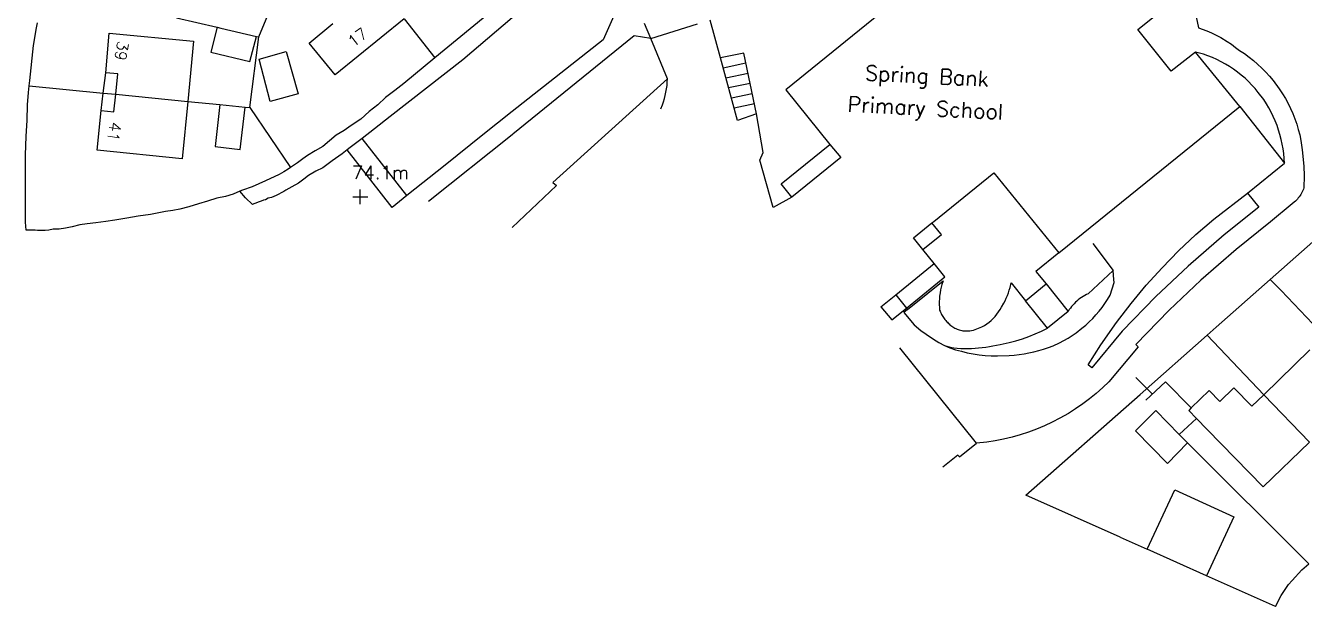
# Model space of a CAD drawing. Extents: x 427500 to 429848, y 434500 to 436505.
# Drawn here: x 427948.8 to 428083.4, y 435680.1 to 435741.2 of the extents above; entities that cross this region are included whole.
import ezdxf

# ---------------------------------------------------------------- set-up
doc = ezdxf.new("R2010")
doc.units = 0
doc.layers.add('LPTIP_Ex_Base', color=8, linetype='Continuous')
doc.styles.add('MtXpl_Romans', font='romans__.ttf')

msp = doc.modelspace()

# ---------------------------------------------------------------- linework, layer by layer
at = {"layer": 'LPTIP_Ex_Base', "color": 251, "true_color": 0x636466}
for p, q in [((427973.3, 435740.05), (427976.05, 435746.7)), ((428041.39, 435744.69), (428028.81, 435734.46)), ((427998.3, 435743.15), (427991.85, 435737.85)), ((428011.27, 435743.53), (428009.58, 435739.73)), ((428065.89, 435740.84), (428068.48, 435742.9)), ((427949.6, 435739.15), (427949.9, 435741)), ((427949.9, 435741), (427950, 435741.52)), ((427964.65, 435742.07), (427968.93, 435741.07)), ((427968.93, 435741.07), (427968.25, 435738.45)), ((427968.93, 435741.07), (427969.32, 435740.98)), ((427969.32, 435740.98), (427973.06, 435740.11)), ((427978.6, 435739.4), (427981.1, 435741.45)), ((427988.61, 435741.96), (427981.35, 435736.05)), ((427988.61, 435741.96), (427991.85, 435737.85)), ((428000, 435742.05), (427994.8, 435737.65)), ((428014.58, 435739.89), (428013.93, 435741.46)), ((428014.58, 435739.89), (428019.51, 435741.42)), ((428021.93, 435737.83), (428020.85, 435741.83)), ((428072.02, 435742.18), (428072.27, 435741.01)), ((428072.27, 435741.01), (428073.14, 435740.69)), ((427957.2, 435736.25), (427957.55, 435740.45)), ((427957.55, 435740.45), (427966.45, 435739.6)), ((427972.35, 435737.45), (427973.06, 435740.11)), ((427972.35, 435732.6), (427973.3, 435740.05)), ((427973.06, 435740.11), (427973.3, 435740.05)), ((428009.58, 435739.73), (428000, 435732.2)), ((428012.83, 435740.16), (428000.08, 435729.81)), ((428014.58, 435739.89), (428012.83, 435740.16)), ((428016.34, 435735.63), (428014.58, 435739.89)), ((428069.4, 435736.43), (428065.89, 435740.84)), ((428073.14, 435740.69), (428073.64, 435740.47)), ((428073.64, 435740.47), (428074.13, 435740.24)), ((428074.13, 435740.24), (428074.61, 435739.98)), ((428074.61, 435739.98), (428075.28, 435739.57)), ((427949.2, 435735.45), (427949.6, 435739.15)), ((427966.45, 435739.6), (427965.84, 435733.26)), ((427968.25, 435738.45), (427972.35, 435737.45)), ((427973.35, 435737.7), (427976.2, 435738.5)), ((427976.2, 435738.5), (427977.45, 435734.05)), ((427981.35, 435736.05), (427978.6, 435739.4)), ((428024.38, 435738.34), (428021.93, 435737.83)), ((428025.72, 435731.94), (428024.38, 435738.34)), ((428071.96, 435738.46), (428069.4, 435736.43)), ((428076.61, 435732.72), (428071.96, 435738.46)), ((428072.79, 435738.24), (428071.96, 435738.46)), ((428075.28, 435739.57), (428075.73, 435739.27)), ((428075.73, 435739.27), (428076.17, 435738.95)), ((428076.17, 435738.95), (428076.6, 435738.61)), ((428076.6, 435738.61), (428077.11, 435738.29)), ((428077.11, 435738.29), (428077.6, 435737.93)), ((427974.5, 435733.25), (427973.35, 435737.7)), ((427994.8, 435737.65), (427987.15, 435731.65)), ((427991.85, 435737.85), (427988.6, 435735.15)), ((428023.72, 435731.24), (428021.93, 435737.83)), ((428024.6, 435737.27), (428022.22, 435736.77)), ((428073.27, 435738.07), (428072.79, 435738.24)), ((428073.74, 435737.87), (428073.27, 435738.07)), ((428074.21, 435737.66), (428073.74, 435737.87)), ((428074.66, 435737.43), (428074.21, 435737.66)), ((428075.11, 435737.18), (428074.66, 435737.43)), ((428075.54, 435736.92), (428075.11, 435737.18)), ((428077.6, 435737.93), (428078.05, 435737.56)), ((428078.05, 435737.56), (428078.5, 435737.18)), ((428078.5, 435737.18), (428078.93, 435736.77)), ((427956.93, 435734.14), (427957.2, 435736.25)), ((427958.45, 435736.15), (427957.2, 435736.25)), ((427958.24, 435734.01), (427958.45, 435736.15)), ((428016.34, 435735.63), (428004.26, 435724.71)), ((428016.33, 435735.28), (428016.34, 435735.63)), ((428024.83, 435736.21), (428022.5, 435735.72)), ((428075.97, 435736.64), (428075.54, 435736.92)), ((428076.38, 435736.34), (428075.97, 435736.64)), ((428076.78, 435736.02), (428076.38, 435736.34)), ((428077.17, 435735.69), (428076.78, 435736.02)), ((428077.54, 435735.34), (428077.17, 435735.69)), ((428078.93, 435736.77), (428079.35, 435736.35)), ((428079.35, 435736.35), (428079.75, 435735.91)), ((428079.75, 435735.91), (428080.14, 435735.45)), ((427949.05, 435734.2), (427949.13, 435734.91)), ((427949.13, 435734.91), (427949.2, 435735.45)), ((427949.13, 435734.91), (427956.93, 435734.14)), ((427987.65, 435734.4), (427986.65, 435733.65)), ((427988.6, 435735.15), (427987.65, 435734.4)), ((428016.19, 435734.22), (428016.25, 435734.59)), ((428016.25, 435734.59), (428016.3, 435734.94)), ((428016.3, 435734.94), (428016.33, 435735.28)), ((428025.05, 435735.14), (428022.79, 435734.67)), ((428028.81, 435734.46), (428033.46, 435728.73)), ((428077.9, 435734.98), (428077.54, 435735.34)), ((428078.24, 435734.6), (428077.9, 435734.98)), ((428078.57, 435734.21), (428078.24, 435734.6)), ((428080.14, 435735.45), (428080.78, 435734.58)), ((428080.78, 435734.58), (428081.12, 435734.06)), ((427948.9, 435731.25), (427948.95, 435732.9)), ((427948.95, 435732.9), (427949.05, 435734.2)), ((427956.7, 435732.3), (427956.93, 435734.14)), ((427956.93, 435734.14), (427958.24, 435734.01)), ((427958.05, 435732.15), (427958.24, 435734.01)), ((427958.24, 435734.01), (427965.84, 435733.26)), ((427965.84, 435733.26), (427965.25, 435727.2)), ((427965.84, 435733.26), (427969.2, 435732.92)), ((427969.2, 435732.92), (427968.7, 435728.5)), ((427969.2, 435732.92), (427971.86, 435732.65)), ((427977.45, 435734.05), (427974.5, 435733.25)), ((427985.85, 435732.9), (427984.95, 435732.2)), ((427986.65, 435733.65), (427985.85, 435732.9)), ((428015.66, 435732.49), (428015.82, 435732.89)), ((428015.82, 435732.89), (428015.93, 435733.21)), ((428015.93, 435733.21), (428016.03, 435733.55)), ((428016.03, 435733.55), (428016.12, 435733.88)), ((428016.12, 435733.88), (428016.19, 435734.22)), ((428025.27, 435734.07), (428023.08, 435733.61)), ((428025.5, 435733.01), (428023.36, 435732.56)), ((428079.14, 435733.44), (428078.57, 435734.21)), ((428079.42, 435733.01), (428079.14, 435733.44)), ((428079.68, 435732.57), (428079.42, 435733.01)), ((428081.12, 435734.06), (428081.42, 435733.56)), ((428081.42, 435733.56), (428081.7, 435733.04)), ((428081.7, 435733.04), (428081.96, 435732.51)), ((427956.3, 435728.11), (427956.7, 435732.3)), ((427956.7, 435732.3), (427958.05, 435732.15)), ((427971.35, 435728.2), (427971.86, 435732.65)), ((427971.86, 435732.65), (427972.35, 435732.6)), ((427972.35, 435732.6), (427976.66, 435726.28)), ((427984.95, 435732.2), (427984.05, 435731.4)), ((427987.15, 435731.65), (427985.5, 435730.35)), ((428000, 435732.2), (427996.9, 435729.75)), ((428025.72, 435731.94), (428023.72, 435731.24)), ((428026.44, 435727.87), (428025.72, 435731.94)), ((428057.56, 435717.29), (428076.61, 435732.72)), ((428076.61, 435732.72), (428081.31, 435726.74)), ((428079.92, 435732.13), (428079.68, 435732.57)), ((428080.14, 435731.67), (428079.92, 435732.13)), ((428080.35, 435731.2), (428080.14, 435731.67)), ((428081.96, 435732.51), (428082.19, 435731.98)), ((428082.19, 435731.98), (428082.42, 435731.42)), ((427948.8, 435729.6), (427948.9, 435731.25)), ((427982.3, 435730.2), (427981.45, 435729.7)), ((427983.05, 435730.7), (427982.3, 435730.2)), ((427984.05, 435731.4), (427983.05, 435730.7)), ((427985.5, 435730.35), (427984.19, 435729.36)), ((428080.54, 435730.73), (428080.35, 435731.2)), ((428080.7, 435730.24), (428080.54, 435730.73)), ((428080.85, 435729.76), (428080.7, 435730.24)), ((428082.42, 435731.42), (428082.61, 435730.85)), ((428082.61, 435730.85), (428082.77, 435730.31)), ((428082.77, 435730.31), (428082.93, 435729.73)), ((427948.75, 435727.6), (427948.8, 435729.6)), ((427981.45, 435729.7), (427980.05, 435728.5)), ((427983.9, 435729.15), (427982.95, 435728.4)), ((427984.19, 435729.36), (427983.9, 435729.15)), ((427988.91, 435723.33), (427984.19, 435729.36)), ((428000, 435729.75), (427991.17, 435722.7)), ((427996.9, 435729.75), (427992.95, 435726.55)), ((428000.08, 435729.81), (428000, 435729.75)), ((428080.98, 435729.26), (428080.85, 435729.76)), ((428081.09, 435728.76), (428080.98, 435729.26)), ((428082.93, 435729.73), (428083.06, 435729.13)), ((428083.06, 435729.13), (428083.2, 435728.15)), ((427948.75, 435720.55), (427948.75, 435727.6)), ((427965.25, 435727.2), (427956.3, 435728.11)), ((427968.7, 435728.5), (427971.35, 435728.2)), ((427978.45, 435727.55), (427977.95, 435727.2)), ((427979.25, 435728.05), (427978.45, 435727.55)), ((427980.05, 435728.5), (427979.25, 435728.05)), ((427982.1, 435727.75), (427981.05, 435727)), ((427982.61, 435728.14), (427982.1, 435727.75)), ((427982.95, 435728.4), (427982.61, 435728.14)), ((427987.35, 435722.09), (427982.61, 435728.14)), ((428026.06, 435727.05), (428026.44, 435727.87)), ((428028.33, 435724.58), (428033.46, 435728.73)), ((428033.46, 435728.73), (428034.59, 435727.33)), ((428081.17, 435728.26), (428081.09, 435728.76)), ((428081.24, 435727.76), (428081.17, 435728.26)), ((428081.29, 435727.25), (428081.24, 435727.76)), ((428083.2, 435728.15), (428083.36, 435726.43)), ((427976.66, 435726.28), (427976.4, 435726.1)), ((427977.4, 435726.8), (427976.66, 435726.28)), ((427977.95, 435727.2), (427977.4, 435726.8)), ((427980.05, 435726.25), (427979.3, 435725.9)), ((427981.05, 435727), (427980.05, 435726.25)), ((427992.95, 435726.55), (427988.91, 435723.33)), ((428027.47, 435722.09), (428026.06, 435727.05)), ((428034.59, 435727.33), (428029.46, 435723.18)), ((428077.42, 435723.6), (428081.31, 435726.74)), ((428081.31, 435726.74), (428081.29, 435727.25)), ((428083.36, 435726.43), (428083.4, 435725.43)), ((427974, 435724.9), (427972.6, 435724.25)), ((427975.45, 435725.55), (427974, 435724.9)), ((427975.95, 435725.85), (427975.45, 435725.55)), ((427976.4, 435726.1), (427975.95, 435725.85)), ((427978.05, 435725.05), (427977.5, 435724.65)), ((427978.55, 435725.45), (427978.05, 435725.05)), ((427979.3, 435725.9), (427978.55, 435725.45)), ((428044.39, 435720.61), (428050.72, 435725.74)), ((428050.72, 435725.74), (428057.56, 435717.29)), ((428083.4, 435725.43), (428083.38, 435724.14)), ((427970.6, 435723.5), (427969.8, 435723.25)), ((427971.32, 435723.79), (427970.6, 435723.5)), ((427971.6, 435723.9), (427971.32, 435723.79)), ((427971.9, 435723.1), (427971.32, 435723.79)), ((427972.6, 435724.25), (427971.6, 435723.9)), ((427975.95, 435723.75), (427975.15, 435723.35)), ((427976.15, 435723.9), (427975.95, 435723.75)), ((427976.8, 435724.25), (427976.15, 435723.9)), ((427977.5, 435724.65), (427976.8, 435724.25)), ((428004.65, 435724.4), (428000, 435719.96)), ((428004.26, 435724.71), (428004.65, 435724.4)), ((428029.46, 435723.18), (428028.33, 435724.58)), ((428073.87, 435720.85), (428077.42, 435723.6)), ((428077.42, 435723.6), (428078.61, 435722.12)), ((428083.05, 435723.46), (428082.96, 435723.33)), ((428083.12, 435723.59), (428083.05, 435723.46)), ((428083.2, 435723.72), (428083.12, 435723.59)), ((428083.26, 435723.86), (428083.2, 435723.72)), ((428083.32, 435724), (428083.26, 435723.86)), ((428083.38, 435724.14), (428083.32, 435724)), ((427965.95, 435722.15), (427965, 435721.9)), ((427966.95, 435722.45), (427965.95, 435722.15)), ((427967.9, 435722.75), (427966.95, 435722.45)), ((427968.89, 435723.05), (427967.9, 435722.75)), ((427969.8, 435723.25), (427968.89, 435723.05)), ((427972.65, 435722.4), (427971.9, 435723.1)), ((427972.8, 435722.45), (427972.65, 435722.4)), ((427973, 435722.55), (427972.8, 435722.45)), ((427973.25, 435722.65), (427973, 435722.55)), ((427973.55, 435722.75), (427973.25, 435722.65)), ((427973.8, 435722.85), (427973.55, 435722.75)), ((427974, 435722.9), (427973.8, 435722.85)), ((427974.3, 435723.05), (427974, 435722.9)), ((427974.65, 435723.15), (427974.3, 435723.05)), ((427975.15, 435723.35), (427974.65, 435723.15)), ((427988.91, 435723.33), (427987.35, 435722.09)), ((428029.46, 435723.18), (428027.47, 435722.09)), ((428078.61, 435722.12), (428074.96, 435719.2)), ((428082.15, 435722.48), (428079.86, 435720.56)), ((428082.36, 435722.65), (428082.15, 435722.48)), ((428082.47, 435722.75), (428082.36, 435722.65)), ((428082.58, 435722.86), (428082.47, 435722.75)), ((428082.68, 435722.97), (428082.58, 435722.86)), ((428082.78, 435723.09), (428082.68, 435722.97)), ((428082.88, 435723.21), (428082.78, 435723.09)), ((428082.96, 435723.33), (428082.88, 435723.21)), ((427959.4, 435720.95), (427958.15, 435720.75)), ((427960.6, 435721.15), (427959.4, 435720.95)), ((427961.9, 435721.35), (427960.6, 435721.15)), ((427963.5, 435721.65), (427961.9, 435721.35)), ((427964.25, 435721.75), (427963.5, 435721.65)), ((427965, 435721.9), (427964.25, 435721.75)), ((428071.99, 435719.22), (428073.87, 435720.85)), ((427948.8, 435719.7), (427948.75, 435720.55)), ((427949.75, 435719.7), (427948.8, 435719.7)), ((427950, 435719.65), (427949.75, 435719.7)), ((427950.8, 435719.65), (427950, 435719.65)), ((427951.2, 435719.7), (427950.8, 435719.65)), ((427951.65, 435719.8), (427951.2, 435719.7)), ((427952.3, 435719.8), (427951.65, 435719.8)), ((427952.95, 435719.9), (427952.3, 435719.8)), ((427953.65, 435720.05), (427952.95, 435719.9)), ((427954.45, 435720.25), (427953.65, 435720.05)), ((427955.25, 435720.35), (427954.45, 435720.25)), ((427956.15, 435720.45), (427955.25, 435720.35)), ((427957.2, 435720.6), (427956.15, 435720.45)), ((427958.15, 435720.75), (427957.2, 435720.6)), ((428042.25, 435718.88), (428044.2, 435720.46)), ((428044.2, 435720.46), (428044.39, 435720.61)), ((428045.15, 435719.3), (428044.2, 435720.46)), ((428079.86, 435720.56), (428076.24, 435717.66)), ((428079.8, 435714.49), (428086.72, 435720.62)), ((428043.24, 435717.66), (428042.25, 435718.88)), ((428043.24, 435717.66), (428045.2, 435719.24)), ((428045.2, 435719.24), (428045.15, 435719.3)), ((428061.14, 435718.29), (428063.27, 435715.43)), ((428070.18, 435717.51), (428071.99, 435719.22)), ((428074.96, 435719.2), (428071.17, 435715.91)), ((428044.44, 435716.18), (428043.24, 435717.66)), ((428057.56, 435717.29), (428055.15, 435715.34)), ((428068.43, 435715.73), (428070.18, 435717.51)), ((428076.24, 435717.66), (428072.51, 435714.43)), ((428042.5, 435714.61), (428044.44, 435716.18)), ((428045.57, 435714.78), (428044.44, 435716.18)), ((428063.27, 435715.43), (428060.65, 435713)), ((428063.36, 435714.5), (428063.27, 435715.43)), ((428066.76, 435713.88), (428068.43, 435715.73)), ((428071.17, 435715.91), (428067.77, 435712.7)), ((428040.38, 435712.89), (428042.5, 435714.61)), ((428043.63, 435713.21), (428045.57, 435714.78)), ((428043.76, 435713.05), (428045.38, 435714.35)), ((428045.38, 435714.35), (428045.25, 435713.96)), ((428052.42, 435713.65), (428052.53, 435714.13)), ((428052.53, 435714.13), (428054.04, 435712.26)), ((428055.15, 435715.34), (428056.22, 435714.02)), ((428062.96, 435712.84), (428063.4, 435714.17)), ((428063.4, 435714.17), (428063.36, 435714.5)), ((428072.51, 435714.43), (428069.18, 435711.28)), ((428074.12, 435709.47), (428079.8, 435714.49)), ((428080.64, 435713.7), (428079.8, 435714.49)), ((428038.83, 435711.63), (428040.38, 435712.89)), ((428040.38, 435712.89), (428041.52, 435711.49)), ((428041.52, 435711.49), (428043.63, 435713.21)), ((428041.64, 435711.34), (428043.76, 435713.05)), ((428045.01, 435712.75), (428044.99, 435712.45)), ((428045.06, 435713.09), (428045.01, 435712.75)), ((428045.11, 435713.39), (428045.06, 435713.09)), ((428045.18, 435713.67), (428045.11, 435713.39)), ((428045.25, 435713.96), (428045.18, 435713.67)), ((428052.03, 435712.53), (428052.15, 435712.81)), ((428052.15, 435712.81), (428052.25, 435713.08)), ((428052.25, 435713.08), (428052.34, 435713.37)), ((428052.34, 435713.37), (428052.42, 435713.65)), ((428054.04, 435712.26), (428056.22, 435714.02)), ((428056.22, 435714.02), (428058.55, 435711.14)), ((428060.12, 435712.71), (428059.95, 435712.6)), ((428060.29, 435712.82), (428060.12, 435712.71)), ((428060.47, 435712.91), (428060.29, 435712.82)), ((428060.65, 435713), (428060.47, 435712.91)), ((428062.7, 435712.4), (428062.96, 435712.84)), ((428067.77, 435712.7), (428064.23, 435709.05)), ((428065.17, 435711.96), (428066.76, 435713.88)), ((428080.98, 435713.34), (428080.64, 435713.7)), ((428084.31, 435709.81), (428080.98, 435713.34)), ((428038.83, 435711.63), (428039.96, 435710.23)), ((428039.96, 435710.23), (428041.52, 435711.49)), ((428041.64, 435711.34), (428041.25, 435711.02)), ((428041.52, 435711.49), (428041.64, 435711.34)), ((428044.99, 435712.45), (428044.97, 435712.16)), ((428044.97, 435712.16), (428044.97, 435711.86)), ((428044.97, 435711.86), (428044.98, 435711.56)), ((428044.98, 435711.56), (428045, 435711.27)), ((428051.37, 435711.33), (428051.53, 435711.58)), ((428051.53, 435711.58), (428051.77, 435712)), ((428051.77, 435712), (428051.91, 435712.26)), ((428051.91, 435712.26), (428052.03, 435712.53)), ((428056.37, 435709.38), (428054.04, 435712.26)), ((428058.78, 435711.48), (428058.66, 435711.32)), ((428058.9, 435711.64), (428058.78, 435711.48)), ((428059.03, 435711.79), (428058.9, 435711.64)), ((428059.17, 435711.94), (428059.03, 435711.79)), ((428059.31, 435712.09), (428059.17, 435711.94)), ((428059.46, 435712.22), (428059.31, 435712.09)), ((428059.61, 435712.35), (428059.46, 435712.22)), ((428059.77, 435712.48), (428059.61, 435712.35)), ((428059.95, 435712.6), (428059.77, 435712.48)), ((428061.8, 435711.16), (428062.12, 435711.56)), ((428062.12, 435711.56), (428062.41, 435711.98)), ((428062.41, 435711.98), (428062.7, 435712.4)), ((428063.65, 435709.98), (428065.17, 435711.96)), ((428041.25, 435711.02), (428042.33, 435709.71)), ((428045, 435711.27), (428045.05, 435711.15)), ((428045.05, 435711.15), (428045.1, 435711.04)), ((428045.1, 435711.04), (428045.16, 435710.92)), ((428045.16, 435710.92), (428045.22, 435710.81)), ((428045.22, 435710.81), (428045.28, 435710.7)), ((428045.28, 435710.7), (428045.35, 435710.59)), ((428045.35, 435710.59), (428045.42, 435710.48)), ((428045.42, 435710.48), (428045.49, 435710.38)), ((428045.49, 435710.38), (428045.57, 435710.28)), ((428045.57, 435710.28), (428045.65, 435710.18)), ((428045.65, 435710.18), (428045.73, 435710.08)), ((428045.73, 435710.08), (428045.82, 435709.99)), ((428045.82, 435709.99), (428045.91, 435709.9)), ((428049.98, 435709.81), (428050.22, 435709.99)), ((428050.22, 435709.99), (428050.44, 435710.18)), ((428050.44, 435710.18), (428050.65, 435710.38)), ((428050.65, 435710.38), (428050.85, 435710.6)), ((428050.85, 435710.6), (428051.03, 435710.84)), ((428051.03, 435710.84), (428051.21, 435711.08)), ((428051.21, 435711.08), (428051.37, 435711.33)), ((428058.55, 435711.14), (428056.37, 435709.38)), ((428058.66, 435711.32), (428058.55, 435711.14)), ((428060.39, 435709.68), (428060.77, 435710.03)), ((428060.77, 435710.03), (428061.13, 435710.39)), ((428061.13, 435710.39), (428061.47, 435710.77)), ((428061.47, 435710.77), (428061.8, 435711.16)), ((428069.18, 435711.28), (428065.67, 435707.66)), ((428042.33, 435709.71), (428043.04, 435709.12)), ((428043.04, 435709.12), (428043.58, 435708.72)), ((428043.58, 435708.72), (428044.36, 435708.2)), ((428045.91, 435709.9), (428046.01, 435709.81)), ((428046.01, 435709.81), (428046.1, 435709.73)), ((428046.1, 435709.73), (428046.2, 435709.65)), ((428046.2, 435709.65), (428046.3, 435709.58)), ((428046.3, 435709.58), (428046.41, 435709.51)), ((428046.41, 435709.51), (428046.51, 435709.44)), ((428046.51, 435709.44), (428046.62, 435709.38)), ((428046.62, 435709.38), (428046.73, 435709.32)), ((428046.73, 435709.32), (428046.85, 435709.27)), ((428046.85, 435709.27), (428046.96, 435709.23)), ((428046.96, 435709.23), (428047.08, 435709.19)), ((428047.08, 435709.19), (428047.2, 435709.15)), ((428047.2, 435709.15), (428047.33, 435709.12)), ((428047.33, 435709.12), (428047.46, 435709.1)), ((428047.46, 435709.1), (428047.65, 435709.08)), ((428047.65, 435709.08), (428047.83, 435709.07)), ((428047.83, 435709.07), (428048.01, 435709.08)), ((428048.01, 435709.08), (428048.2, 435709.1)), ((428048.2, 435709.1), (428048.38, 435709.13)), ((428048.38, 435709.13), (428048.56, 435709.17)), ((428048.56, 435709.17), (428048.74, 435709.23)), ((428048.74, 435709.23), (428048.92, 435709.29)), ((428048.92, 435709.29), (428049.1, 435709.35)), ((428049.1, 435709.35), (428049.27, 435709.43)), ((428049.27, 435709.43), (428049.44, 435709.51)), ((428049.44, 435709.51), (428049.73, 435709.66)), ((428049.73, 435709.66), (428049.98, 435709.81)), ((428054.4, 435708.49), (428055.07, 435708.76)), ((428055.07, 435708.76), (428055.73, 435709.06)), ((428055.73, 435709.06), (428056.37, 435709.38)), ((428058.96, 435708.59), (428059.38, 435708.88)), ((428059.38, 435708.88), (428060, 435709.35)), ((428060, 435709.35), (428060.39, 435709.68)), ((428064.23, 435709.05), (428061.05, 435705.19)), ((428062, 435707.61), (428063.65, 435709.98)), ((428073.17, 435708.63), (428074.12, 435709.47)), ((428044.36, 435708.2), (428044.93, 435707.85)), ((428044.93, 435707.85), (428045.52, 435707.53)), ((428045.52, 435707.53), (428046.12, 435707.37)), ((428045.52, 435707.53), (428046.08, 435707.29)), ((428046.12, 435707.37), (428046.49, 435707.31)), ((428046.49, 435707.31), (428046.86, 435707.26)), ((428049.11, 435707.28), (428049.49, 435707.33)), ((428049.49, 435707.33), (428049.87, 435707.38)), ((428049.87, 435707.38), (428050.25, 435707.44)), ((428050.25, 435707.44), (428050.62, 435707.5)), ((428050.62, 435707.5), (428051, 435707.57)), ((428051, 435707.57), (428051.37, 435707.64)), ((428051.37, 435707.64), (428052.34, 435707.85)), ((428052.34, 435707.85), (428053.03, 435708.04)), ((428053.03, 435708.04), (428053.72, 435708.25)), ((428053.72, 435708.25), (428054.4, 435708.49)), ((428055.96, 435707.16), (428056.46, 435707.33)), ((428056.46, 435707.33), (428056.95, 435707.52)), ((428056.95, 435707.52), (428057.63, 435707.83)), ((428057.63, 435707.83), (428058.08, 435708.07)), ((428058.08, 435708.07), (428058.53, 435708.32)), ((428058.53, 435708.32), (428058.96, 435708.59)), ((428060.66, 435705.51), (428062, 435707.61)), ((428065.9, 435707.4), (428062.83, 435703.73)), ((428065.67, 435707.66), (428065.9, 435707.4)), ((428066.11, 435702.38), (428073.17, 435708.63)), ((428079.16, 435702.36), (428073.17, 435708.63)), ((428048.88, 435697.25), (428040.81, 435707.28)), ((428046.08, 435707.29), (428046.69, 435707.1)), ((428046.69, 435707.1), (428047.3, 435706.93)), ((428046.86, 435707.26), (428047.23, 435707.23)), ((428047.23, 435707.23), (428047.61, 435707.21)), ((428047.3, 435706.93), (428047.92, 435706.78)), ((428047.61, 435707.21), (428047.98, 435707.21)), ((428047.92, 435706.78), (428048.55, 435706.66)), ((428047.98, 435707.21), (428048.36, 435707.22)), ((428048.36, 435707.22), (428048.74, 435707.25)), ((428048.55, 435706.66), (428049.18, 435706.57)), ((428048.74, 435707.25), (428049.11, 435707.28)), ((428049.18, 435706.57), (428049.82, 435706.5)), ((428049.82, 435706.5), (428050.45, 435706.46)), ((428050.45, 435706.46), (428051.09, 435706.44)), ((428051.09, 435706.44), (428052.32, 435706.48)), ((428052.32, 435706.48), (428052.85, 435706.53)), ((428052.85, 435706.53), (428053.38, 435706.59)), ((428053.38, 435706.59), (428053.9, 435706.67)), ((428053.9, 435706.67), (428054.42, 435706.76)), ((428054.42, 435706.76), (428054.94, 435706.87)), ((428054.94, 435706.87), (428055.45, 435707.01)), ((428055.45, 435707.01), (428055.96, 435707.16)), ((428079.16, 435702.36), (428083.99, 435707.1)), ((428061.05, 435705.19), (428060.66, 435705.51)), ((428062.83, 435703.73), (428062.18, 435703.1)), ((428066.28, 435703.57), (428065.67, 435704.18)), ((428067.34, 435702.49), (428066.28, 435703.57)), ((428066.72, 435701.77), (428068.79, 435703.7)), ((428068.79, 435703.7), (428071.5, 435700.96)), ((428054.1, 435691.77), (428066.11, 435702.38)), ((428060.8, 435701.93), (428060.08, 435701.38)), ((428061.5, 435702.5), (428060.8, 435701.93)), ((428062.18, 435703.1), (428061.5, 435702.5)), ((428073.39, 435702.8), (428071.5, 435700.96)), ((428074.53, 435701.63), (428073.39, 435702.8)), ((428075.99, 435703.08), (428074.53, 435701.63)), ((428077.9, 435701.15), (428075.99, 435703.08)), ((428079.16, 435702.36), (428077.9, 435701.15)), ((428083.95, 435697.36), (428079.16, 435702.36)), ((428059.33, 435700.87), (428058.57, 435700.39)), ((428060.08, 435701.38), (428059.33, 435700.87)), ((428065.64, 435698.55), (428067.78, 435700.69)), ((428070.24, 435698.15), (428067.78, 435700.69)), ((428071.5, 435700.96), (428071.24, 435700.7)), ((428071.24, 435700.7), (428072.07, 435699.85)), ((428056.87, 435699.45), (428056.05, 435699.07)), ((428057.67, 435699.87), (428056.87, 435699.45)), ((428058.57, 435700.39), (428057.67, 435699.87)), ((428072.07, 435699.85), (428070.24, 435698.15)), ((428072.07, 435699.85), (428073.19, 435698.7)), ((428052.63, 435697.89), (428051.75, 435697.68)), ((428053.5, 435698.13), (428052.63, 435697.89)), ((428054.36, 435698.41), (428053.5, 435698.13)), ((428055.21, 435698.72), (428054.36, 435698.41)), ((428056.05, 435699.07), (428055.21, 435698.72)), ((428068.99, 435695.1), (428065.64, 435698.55)), ((428071.11, 435697.27), (428070.24, 435698.15)), ((428073.19, 435698.7), (428079.09, 435692.65)), ((428047.09, 435695.8), (428048.88, 435697.25)), ((428049.97, 435697.37), (428048.88, 435697.25)), ((428050.86, 435697.5), (428049.97, 435697.37)), ((428051.75, 435697.68), (428050.86, 435697.5)), ((428071.11, 435697.27), (428068.99, 435695.1)), ((428083.9, 435684.53), (428071.11, 435697.27)), ((428079.09, 435692.65), (428083.95, 435697.36)), ((428046.94, 435695.99), (428045.35, 435694.71)), ((428046.94, 435695.99), (428047.09, 435695.8)), ((428064.03, 435687.34), (428054.1, 435691.77)), ((428066.88, 435686.07), (428069.79, 435692.35)), ((428069.79, 435692.35), (428075.99, 435689.5)), ((428075.99, 435689.5), (428073.12, 435683.29)), ((428064.03, 435687.34), (428066.88, 435686.07)), ((428073.12, 435683.29), (428066.88, 435686.07)), ((428083.14, 435683.9), (428083.9, 435684.53)), ((428080.39, 435680.05), (428073.12, 435683.29)), ((428082.14, 435682.8), (428083.14, 435683.9)), ((428080.99, 435681.2), (428081.74, 435682.35)), ((428081.74, 435682.35), (428082.14, 435682.8)), ((428080.39, 435680.05), (428080.99, 435681.2))]:
    msp.add_line(p, q, dxfattribs=at)
for points in [[(427984, 435722.42), (427984, 435723.97)], [(427983.22, 435723.2), (427984.78, 435723.2)]]:
    msp.add_lwpolyline(points, dxfattribs=at)

# ---------------------------------------------------------------- texts
at = {"layer": 'LPTIP_Ex_Base', "color": 251, "true_color": 0x636466, "style": 'MtXpl_Romans'}
for s, height, rotation, p in [('17', 1.2, 37, (427983.25, 435738.9)), ('39', 1.2, 260.5, (427958.45, 435739.69)), ('Spring Bank', 1.6, 357.1, (428037.13, 435735.48)), ('Primary School', 1.6, 357.1, (428035.29, 435732.18)), ('41', 1.2, 261.2, (427957.65, 435731.17))]:
    msp.add_text(s, height=height, rotation=rotation, dxfattribs=at).set_placement(p)
msp.add_text('74.1m', height=1.4, dxfattribs=at).set_placement((427983.12, 435725.07))

doc.saveas('drawing.dxf')
